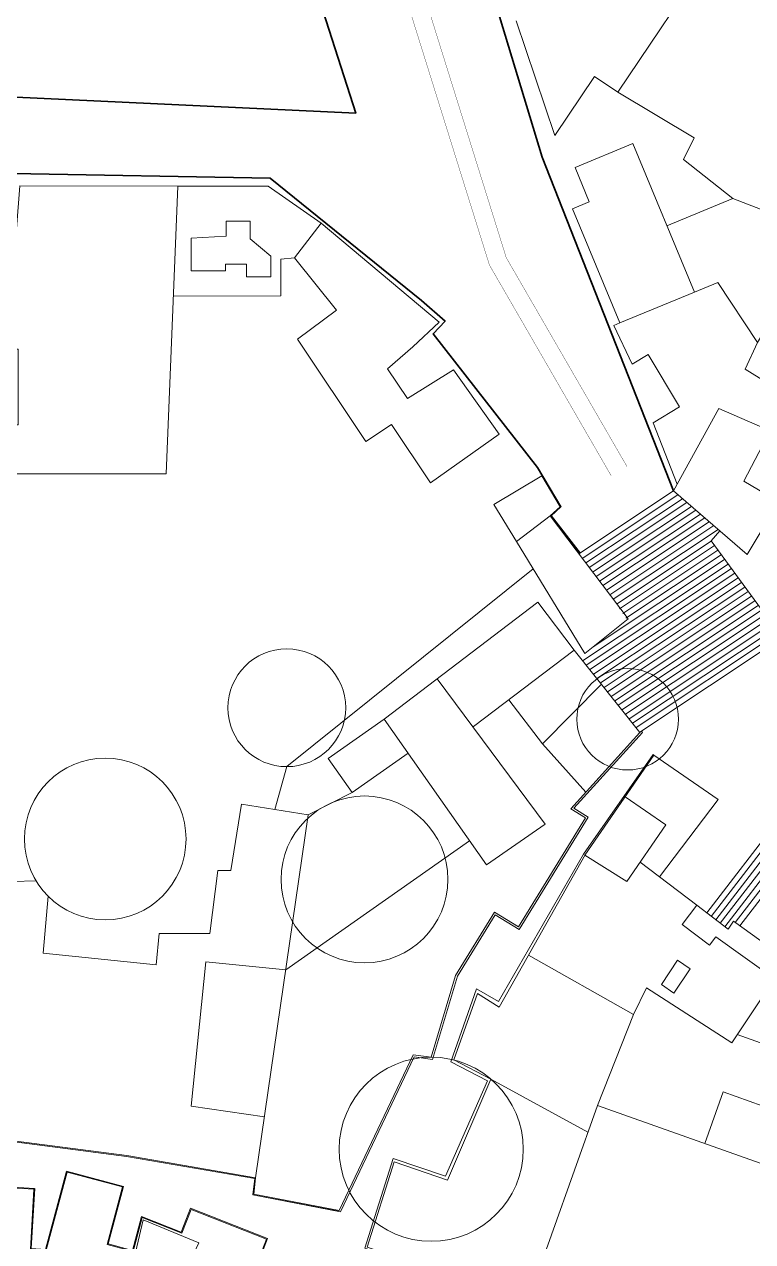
# Model space of a CAD drawing. Header units: millimetres. Extents: x 4203764 to 12476749, y 34048 to 3000914.
# Drawn here: x 11770686 to 11824106, y 1976021 to 2065318 of the extents above; entities that cross this region are included whole.
import ezdxf

# ---------------------------------------------------------------- set-up
doc = ezdxf.new("R2010")
doc.units = ezdxf.units.MM
doc.header["$MEASUREMENT"] = 0
for name, color, linetype, lineweight in [('2', 240, 'Continuous', 25), ('4', 1, 'Continuous', 35), ('building property', 253, 'Continuous', 15), ('open space', 94, 'Continuous', 5), ('outer profile and ghats', 1, 'Continuous', 9), ('road netwrk', 1, 'Continuous', 35), ('streets', 254, 'Continuous', 9)]:
    doc.layers.add(name, color=color, linetype=linetype, lineweight=lineweight)

msp = doc.modelspace()

# ---------------------------------------------------------------- linework, layer by layer
at = {"layer": '2', "const_width": 23.31871}
msp.add_lwpolyline([(11762736.41293, 2158787.71565), (11773126.06439, 2135238.18896), (11780297.18159, 2126115.00511), (11792861.28989, 2090350.50228), (11806033.43269, 2048202.10704), (11814888.92769, 2032877.92803)], dxfattribs=at)
at = {"layer": '4', "const_width": 23.31871}
msp.add_lwpolyline([(11768918.53114, 2138423.69589), (11779107.04814, 2125461.73877), (11791589.86186, 2089928.64592), (11804799.37268, 2047660.68001), (11813729.25343, 2032207.77861)], dxfattribs=at)
at = {"layer": 'building property'}
for p, q in [((11811356.67478, 2026474.30505), (11818297.2954, 2031088.20401)), ((11811609.41771, 2026141.09124), (11818626.00168, 2030805.48817)), ((11806772.57579, 2027384.62978), (11805110.99659, 2030097.49539)), ((11811862.16065, 2025807.87744), (11818954.70795, 2030522.77232)), ((11812114.90358, 2025474.66363), (11819283.41423, 2030240.05648)), ((11812367.64652, 2025141.44983), (11819612.1205, 2029957.34063)), ((11812620.38945, 2024808.23602), (11819940.82678, 2029674.62479)), ((11812873.13239, 2024475.02222), (11820269.53305, 2029391.90894)), ((11813125.87532, 2024141.80841), (11820598.23933, 2029109.1931)), ((11813378.61826, 2023808.59461), (11820926.94561, 2028826.47725)), ((11813631.36119, 2023475.3808), (11821255.65188, 2028543.76141)), ((11813884.10413, 2023142.167), (11821584.35816, 2028261.04556)), ((11814115.18614, 2022794.55372), (11821064.51054, 2027414.23867)), ((11814346.26815, 2022446.94043), (11821311.25998, 2027077.04058)), ((11814577.35016, 2022099.32715), (11821558.00941, 2026739.84249)), ((11814808.43217, 2021751.71387), (11821804.75884, 2026402.6444)), ((11811635.10504, 2018639.73097), (11822298.2577, 2025728.24822)), ((11811896.78279, 2018312.45674), (11822545.00714, 2025391.05013)), ((11812415.35677, 2019659.64604), (11822051.50827, 2026065.44631)), ((11812158.46054, 2017985.18251), (11822791.75657, 2025053.85204)), ((11812420.1383, 2017657.90828), (11823038.506, 2024716.65395)), ((11812681.81605, 2017330.63405), (11823285.25543, 2024379.45586)), ((11812943.4938, 2017003.35982), (11823532.00486, 2024042.25777)), ((11813205.17155, 2016676.08559), (11823778.7543, 2023705.05968)), ((11813466.8493, 2016348.81137), (11824025.50373, 2023367.86159)), ((11813728.52706, 2016021.53714), (11824272.25316, 2023030.6635)), ((11813990.20481, 2015694.26291), (11824519.00259, 2022693.46541)), ((11814251.88256, 2015366.98868), (11824765.75203, 2022356.26732)), ((11814513.56031, 2015039.71445), (11825012.50146, 2022019.06923)), ((11814775.23807, 2014712.44022), (11825259.25089, 2021681.87114)), ((11815036.91582, 2014385.16599), (11825506.00032, 2021344.67305)), ((11815298.59357, 2014057.89177), (11825752.74975, 2021007.47496)), ((11815560.27132, 2013730.61754), (11825999.49919, 2020670.27686)), ((11815821.94908, 2013403.34331), (11826246.24862, 2020333.07877)), ((11797085.77427, 2014359.14658), (11792974.95786, 2011473.61035)), ((11820738.33512, 2000138.84388), (11830095.20023, 2012318.47113)), ((11821069.34552, 1999884.54877), (11830426.21063, 2012064.17601)), ((11821400.35592, 1999630.25365), (11830757.22103, 2011809.8809)), ((11821731.36632, 1999375.95854), (11831088.23143, 2011555.58579)), ((11822062.37672, 1999121.66343), (11831419.24183, 2011301.29068)), ((11822829.39811, 1999434.91431), (11831750.25223, 2011046.99556)), ((11823168.60768, 1999191.29187), (11832081.26264, 2010792.70045)), ((11791505.81971, 2007336.40425), (11794739.63531, 2008959.60103)), ((11826248.0618, 1990050.37869), (11822976.7992, 1991210.50212))]:
    msp.add_line(p, q, dxfattribs=at)
for points in [[(11814513.38028, 2075234.12323), (11821223.87407, 2070772.78405), (11814227.36236, 2060336.61592), (11812511.92904, 2061486.65961), (11809607.47068, 2057154.29842), (11806766.82449, 2065576.10644)], [(11814227.36236, 2060336.61592), (11819819.00822, 2056999.65937), (11819045.90274, 2055409.19182), (11822661.78844, 2052553.8183)], [(11770345.29314, 2053478.83568), (11781954.17333, 2053451.48182), (11781094.48164, 2032344.71152), (11765484.77852, 2032338.54298), (11765483.35926, 2035930.01454), (11770223.47357, 2035931.8877), (11770221.28018, 2041482.34127), (11769417.78053, 2041482.02375), (11770345.29314, 2053478.83568), (11770345.29314, 2053478.83568)], [(11781954.17333, 2053451.48182), (11788557.62925, 2053454.09133), (11792466.43433, 2050741.54216)], [(11824471.5807, 2041973.03386), (11827631.00084, 2047344.57369), (11828994.8992, 2050099.27436), (11822661.78844, 2052553.8183), (11817814.19652, 2050544.78048)], [(11782918.9669, 2049632.03543), (11785488.08519, 2049782.23554), (11785487.64894, 2050886.2025), (11787250.23169, 2050886.89903), (11787250.75048, 2049574.07193), (11788757.80396, 2048321.28487), (11788758.40852, 2046791.42237), (11786980.79873, 2046790.7199), (11786980.42554, 2047735.07947), (11785448.65559, 2047734.47416), (11785448.84964, 2047243.40718), (11782914.80414, 2047242.40579), (11782918.9669, 2049632.03543)], [(11800474.94809, 2031690.89086), (11797609.73536, 2035975.14653), (11795729.14875, 2034717.45299), (11790712.36424, 2042218.88118), (11793575.87532, 2044353.8078), (11790502.51044, 2048191.78291), (11792466.43433, 2050741.54216)], [(11792466.43433, 2050741.54216), (11801114.26781, 2043477.56911), (11799179.07535, 2041673.06453), (11797318.20198, 2040055.87711), (11798784.43109, 2037866.00278), (11802163.92891, 2039984.1401)], [(11781625.79012, 2045389.16262), (11789507.40715, 2045392.27723), (11789506.33965, 2048093.63208), (11790502.51044, 2048191.78291)], [(11819830.97671, 2045678.50705), (11821549.97029, 2046390.9274), (11824471.5807, 2041973.03386), (11823557.75455, 2040023.96827), (11832218.03218, 2034668.45781), (11831193.3765, 2033011.50975)], [(11818574.36797, 2031589.72856), (11816810.336, 2036089.48496), (11818732.91141, 2037260.6358), (11816447.78297, 2041101.01596), (11815260.30307, 2040394.4338), (11813919.36055, 2043218.70375), (11814362.72284, 2043412.24187)], [(11800474.94809, 2031690.89086), (11805510.98332, 2035255.61187), (11802163.92891, 2039984.1401)], [(11821635.80062, 2037131.17804), (11818297.2954, 2031088.20401), (11823713.68747, 2026429.63807), (11826016.22796, 2030285.70136), (11823464.0595, 2031809.65747), (11825398.19226, 2035493.02188), (11821635.80062, 2037131.17804)], [(11805110.99659, 2030097.49539), (11808632.12222, 2032203.73873), (11809990.13418, 2029933.47364), (11809244.20595, 2029259.36321)], [(11821054.19696, 2027428.33281), (11821691.29533, 2028169.07033)], [(11821054.19696, 2027428.33281), (11827627.95871, 2018444.88798), (11834048.75759, 2026374.60449)], [(11789064.40121, 2007729.75005), (11789936.89845, 2010866.1568), (11807998.17709, 2025383.58667)], [(11800962.37414, 2017304.51385), (11808882.13853, 2006647.13786), (11804572.9913, 2003671.04134), (11797075.884, 2014351.63214), (11808352.75902, 2022919.5885), (11811020.32515, 2019408.62175), (11803637.61286, 2013799.37658)], [(11808352.75902, 2022919.5885), (11797085.77427, 2014359.14658)], [(11811020.32515, 2019408.62175), (11815841.14046, 2013379.34109), (11810773.14376, 2007778.92022)], [(11806214.97075, 2015757.60436), (11808689.27862, 2012536.13245), (11813013.42117, 2016915.9033)], [(11808689.27862, 2012536.13245), (11811879.07637, 2009001.03783)], [(11798850.45172, 2011845.13726), (11794739.63531, 2008959.60103), (11792974.95786, 2011473.61035)], [(11816854.09744, 2011710.64561), (11811807.05272, 2004372.8497)], [(11816854.09744, 2011710.64561), (11821578.38464, 2008461.21089), (11817280.71356, 2002770.77869)], [(11817732.70116, 2006594.6048), (11814747.48321, 2008647.88193)], [(11810773.14376, 2007778.92022), (11811846.37191, 2007121.9716), (11806941.21484, 1999108.63154), (11805164.79076, 2000196.0232), (11802320.08161, 1995548.74658), (11800526.60909, 1989554.37929), (11799203.34192, 1989731.9349), (11793766.79797, 1978303.92479), (11787515.77495, 1979512.34133), (11787647.87873, 1980696.6139), (11778193.15957, 1982330.86225), (11757214.78527, 1985066.04942), (11757166.58568, 1986519.17563), (11752728.19662, 1987131.55324), (11753428.84884, 1991177.56064), (11757264.19392, 1991233.01786), (11757965.08062, 1994685.64933), (11755210.09842, 1994684.56064), (11755208.81941, 1997921.14516), (11757673.47055, 1997475.07963), (11758569.4126, 2004856.27781)], [(11772067.33939, 1997185.0275), (11780343.86027, 1996321.85775), (11780583.40657, 1998618.75235), (11784280.81406, 1998620.21347), (11784889.00599, 2003237.2244), (11785835.86251, 2003237.59857), (11786622.9827, 2008123.09584), (11791505.81971, 2007336.40425), (11787647.87873, 1980696.6139)], [(11814876.04844, 2002441.37536), (11817732.70116, 2006594.6048)], [(11758569.4126, 2004856.27781), (11764486.06168, 2004518.41647), (11765426.13206, 1998135.44924), (11769772.93406, 1998137.16698), (11769848.59474, 2002452.13208), (11771539.20065, 2002498.13978)], [(11789857.56636, 1995954.91239), (11803344.16507, 2005421.6619)], [(11811824.73468, 2004398.55714), (11805511.63508, 1993216.97616), (11803935.27921, 1994235.27314), (11802191.92033, 1989346.48462), (11804912.15735, 1987938.65329), (11801717.86343, 1980523.34806), (11797806.77556, 1981883.55475)], [(11814876.04844, 2002441.37536), (11811807.05272, 2004372.8497)], [(11820008.36485, 2000694.49582), (11815851.10664, 2003858.9927)], [(11772067.33939, 1997185.0275), (11772432.18786, 2001359.04143)], [(11812715.64988, 1986006.05696), (11815370.29018, 1992695.65259), (11807671.46065, 1997042.39726)], [(11789857.56636, 1995954.91239), (11783995.36213, 1996550.67172), (11782918.94904, 1985958.88898), (11788297.16043, 1985180.02316)], [(11815370.29018, 1992695.65259), (11816318.45702, 1994644.99875), (11822568.04142, 1990602.191), (11825717.3735, 1995289.00999)], [(11829789.89648, 1988794.29935), (11826248.0618, 1990050.37869), (11824809.76457, 1985994.73441), (11821941.77802, 1987011.83966), (11820594.19994, 1983212.00108)], [(11812025.06099, 1984058.76623), (11804912.15735, 1987938.65329)], [(11807673.35962, 1971788.03916), (11795831.75417, 1975616.33826), (11797806.77556, 1981883.55475)], [(11774949.16017, 1960531.83756), (11759472.62063, 1971649.95329), (11756482.42724, 1970836.77376), (11755356.99685, 1974975.16434), (11757501.45116, 1976423.61522), (11757359.89015, 1980691.41171), (11771390.78675, 1979861.95966), (11771130.61319, 1975460.89948), (11772286.33162, 1975392.5779), (11773826.90846, 1981123.33147), (11777882.45003, 1980033.09554), (11776748.5608, 1975815.16916), (11778657.94415, 1975301.87684), (11779324.78051, 1977782.42485), (11782229.15761, 1976637.81734), (11782918.64529, 1978387.35351), (11788450.20223, 1976207.38121), (11787853.729, 1974693.86396)], [(11779400.12049, 1977615.74001), (11783486.04248, 1975936.47733), (11781980.37494, 1972705.29549), (11778559.43845, 1974079.68162), (11779400.12049, 1977615.74001)]]:
    msp.add_lwpolyline(points, dxfattribs=at)
for points in [[(11814362.72284, 2043412.24187), (11810887.83274, 2051796.77752), (11812123.05782, 2052308.70466), (11811083.8745, 2054816.1421), (11815316.90329, 2056570.48014), (11819830.97671, 2045678.50705), (11814362.72284, 2043412.24187)], [(11809244.20595, 2029259.36321), (11814979.19144, 2021698.41464), (11811802.48189, 2019172.2862), (11806772.57579, 2027384.62978)], [(11820008.36485, 2000694.49582), (11818934.31937, 1999283.50237), (11820933.64089, 1997761.62272), (11821407.62197, 1998384.30046), (11825717.3735, 1995289.00999), (11826698.97956, 1996655.75674), (11822708.47625, 1999521.76114), (11822318.11045, 1998936.32196)], [(11818605.83693, 1996657.85337), (11819520.95004, 1996042.93842), (11818323.15956, 1994260.3931), (11817408.04645, 1994875.30805)]]:
    msp.add_lwpolyline(points, close=True, dxfattribs=at)
at = {"layer": 'building property', "ltscale": 20}
msp.add_lwpolyline([(11821054.19696, 2027428.33281), (11821691.29533, 2028169.07033)], dxfattribs=at)
msp.add_lwpolyline([(11812715.64988, 1986006.05696), (11830450.85314, 1979716.42898), (11825408.56288, 1965498.41117), (11807673.35962, 1971788.03916)], close=True, dxfattribs=at)
at = {"layer": 'open space'}
for centre, radius in [((11789935.19143, 2015185.80786), 4319.6514), ((11814936.81397, 2014346.22804), 3724.93621), ((11776616.9156, 2005559.20023), 5929.02017), ((11795634.87452, 2002594.37494), 6118.75461), ((11800529.27748, 1982801.93506), 6752.44475)]:
    msp.add_circle(centre, radius, dxfattribs=at)
at = {"layer": 'outer profile and ghats'}
for p, q in [((11811356.67478, 2026474.30505), (11818297.2954, 2031088.20401)), ((11811609.41771, 2026141.09124), (11818626.00168, 2030805.48817)), ((11811862.16065, 2025807.87744), (11818954.70795, 2030522.77232)), ((11812114.90358, 2025474.66363), (11819283.41423, 2030240.05648)), ((11812367.64652, 2025141.44983), (11819612.1205, 2029957.34063)), ((11812620.38945, 2024808.23602), (11819940.82678, 2029674.62479)), ((11812873.13239, 2024475.02222), (11820269.53305, 2029391.90894)), ((11813125.87532, 2024141.80841), (11820598.23933, 2029109.1931)), ((11813378.61826, 2023808.59461), (11820926.94561, 2028826.47725)), ((11813631.36119, 2023475.3808), (11821255.65188, 2028543.76141)), ((11813884.10413, 2023142.167), (11821584.35816, 2028261.04556)), ((11814115.18614, 2022794.55372), (11821064.51054, 2027414.23867)), ((11814346.26815, 2022446.94043), (11821311.25998, 2027077.04058)), ((11814577.35016, 2022099.32715), (11821558.00941, 2026739.84249)), ((11814808.43217, 2021751.71387), (11821804.75884, 2026402.6444)), ((11812415.35677, 2019659.64604), (11822051.50827, 2026065.44631)), ((11820738.33512, 2000138.84388), (11830095.20023, 2012318.47113)), ((11821069.34552, 1999884.54877), (11830426.21063, 2012064.17601)), ((11821400.35592, 1999630.25365), (11830757.22103, 2011809.8809)), ((11821731.36632, 1999375.95854), (11831088.23143, 2011555.58579)), ((11822062.37672, 1999121.66343), (11831419.24183, 2011301.29068)), ((11822829.39811, 1999434.91431), (11831750.25223, 2011046.99556)), ((11823168.60768, 1999191.29187), (11832081.26264, 2010792.70045))]:
    msp.add_line(p, q, dxfattribs=at)
at = {"layer": 'road netwrk'}
for points in [[(11767890.37116, 2121001.57694), (11767526.52513, 2115874.36251), (11765376.95456, 2060203.67072), (11794999.5926, 2058795.02605), (11783407.14563, 2094886.2456), (11776995.79012, 2112140.00427), (11773071.69581, 2121863.92777)], [(11796386.72362, 2096057.32197), (11808662.67799, 2055575.49391), (11818297.2954, 2031088.20401)], [(11769810.02564, 2054380.55668), (11788704.89083, 2054022.81861)], [(11788704.89083, 2054022.81861), (11799805.69847, 2045051.85152)], [(11799805.69847, 2045051.85152), (11801548.68571, 2043549.16124), (11800666.6921, 2042605.303), (11808325.9393, 2032798.05114), (11810046.33473, 2029927.66494), (11809327.00188, 2029272.10085), (11811442.58331, 2026531.41424)]]:
    msp.add_lwpolyline(points, dxfattribs=at)
at = {"layer": 'streets'}
for points in [[(11757009.92876, 1985030.45887), (11778183.90102, 1982269.76938), (11787580.03324, 1980645.64779), (11787448.05621, 1979462.5115), (11793886.51088, 1978217.86161), (11799288.90149, 1989574.07893), (11800630.08985, 1989394.11866), (11802453.66316, 1995489.09251), (11805212.7844, 1999996.54792), (11806989.20847, 1998909.15627), (11812045.84718, 2007169.96524), (11810998.11185, 2007811.30909), (11816031.53735, 2013373.52685), (11815943.23202, 2013483.96827)], [(11816854.09744, 2011710.64561), (11816806.22573, 2011749.53432), (11811689.78338, 2004452.62771), (11805452.29343, 1993641.23478), (11803839.91589, 1994571.29202), (11801970.02808, 1989208.58114), (11804668.16205, 1987827.46126), (11801570.00296, 1980829.29725), (11797731.29233, 1982112.26703), (11795648.16456, 1975546.55271), (11807629.27801, 1971662.41921), (11814426.54804, 1969140.95561)], [(11757009.92876, 1985030.45887), (11778183.90102, 1982269.76938), (11787580.03324, 1980645.64779), (11787448.05621, 1979462.5115), (11793739.3861, 1978246.30304)], [(11757151.39158, 1980765.62232), (11771456.10188, 1979919.98348), (11771195.92832, 1975518.92329), (11772239.73795, 1975457.21733), (11773783.28734, 1981199.02841), (11777958.14697, 1980076.71666), (11776824.25775, 1975858.79027), (11778614.32303, 1975377.57378), (11779283.07858, 1977865.26092), (11782194.33344, 1976717.94291), (11782883.82112, 1978467.47907), (11788530.3278, 1976242.20538), (11787959.67458, 1974794.20499), (11790960.35432, 1973956.19503), (11796422.6659, 1972629.23853), (11796188.47598, 1971783.16524), (11803926.02997, 1969846.04458), (11804044.29907, 1970318.45375), (11806712.60042, 1969352.45742), (11806584.44024, 1968755.01842), (11810218.25303, 1967252.22725), (11813301.62961, 1966108.44133)], [(11757151.39158, 1980765.62232), (11771456.10188, 1979919.98348), (11771195.92832, 1975518.92329), (11772239.73795, 1975457.21733), (11773783.28734, 1981199.02841), (11777958.14697, 1980076.71666), (11776824.25775, 1975858.79027), (11778614.32303, 1975377.57378), (11779283.07858, 1977865.26092), (11782194.33344, 1976717.94291), (11782883.82112, 1978467.47907), (11788530.3278, 1976242.20538), (11788203.35176, 1975412.52211)]]:
    msp.add_lwpolyline(points, dxfattribs=at)

doc.saveas('drawing.dxf')
